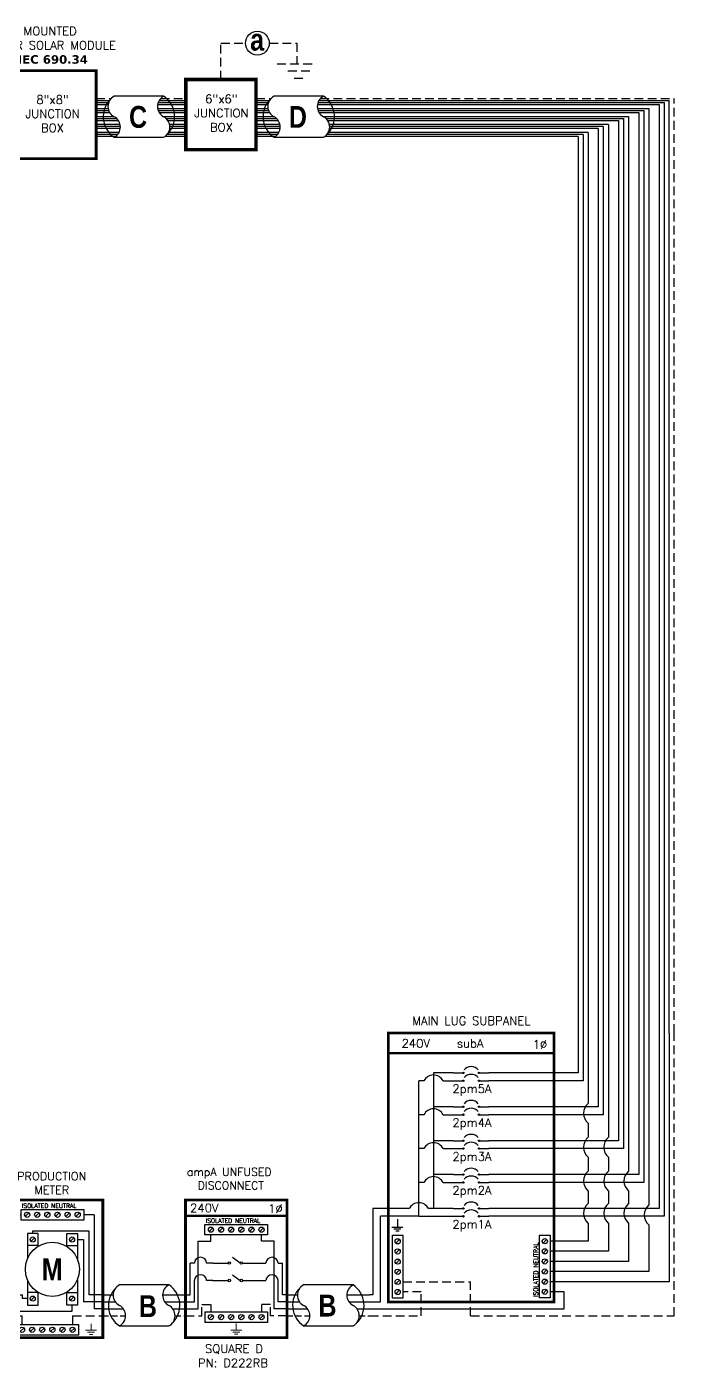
# Model space of a CAD drawing. Header units: feet. Extents: x 25206 to 26003, y 16026 to 16618.
# Drawn here: x 25725 to 26003, y 16040 to 16616 of the extents above; entities that cross this region are included whole.
import ezdxf

# ---------------------------------------------------------------- set-up
doc = ezdxf.new("R2010")
doc.units = ezdxf.units.FT
doc.header["$MEASUREMENT"] = 0
doc.linetypes.add('HIDDEN', pattern=[0.375, 0.25, -0.125])
for name, color, linetype in [('ONE LINE BLOCKS', 7, 'Continuous'), ('TABLES', 7, 'Continuous'), ('TEXT', 7, 'Continuous'), ('Z - TITLEBLOCK TXT', 7, 'Continuous')]:
    doc.layers.add(name, color=color, linetype=linetype)
doc.styles.add('ONE LINE TXT', font='techb___.ttf')
doc.styles.get("Standard").update_dxf_attribs({"font": 'simplex.shx'})

# ---------------------------------------------------------------- blocks, each defined once
blk = doc.blocks.new('5microSub')
at = {"layer": 'ONE LINE BLOCKS', "linetype": 'Continuous'}
h = blk.add_hatch(color=1, dxfattribs=at)
h.dxf.hatch_style = 1
edge = h.paths.add_edge_path()
edge.add_arc((40.28, 104.41), 0.291, 0, 360)
h = blk.add_hatch(color=1, dxfattribs=at)
h.dxf.hatch_style = 1
edge = h.paths.add_edge_path()
edge.add_arc((46.96, 104.41), 0.291, 0, 360)
h = blk.add_hatch(color=1, dxfattribs=at)
h.dxf.hatch_style = 1
edge = h.paths.add_edge_path()
edge.add_arc((40.28, 101.03), 0.291, 0, 360)
h = blk.add_hatch(color=1, dxfattribs=at)
h.dxf.hatch_style = 1
edge = h.paths.add_edge_path()
edge.add_arc((46.96, 101.03), 0.291, 0, 360)
h = blk.add_hatch(color=1, dxfattribs=at)
h.dxf.hatch_style = 1
edge = h.paths.add_edge_path()
edge.add_arc((40.28, 89.85), 0.291, 0, 360)
h = blk.add_hatch(color=1, dxfattribs=at)
h.dxf.hatch_style = 1
edge = h.paths.add_edge_path()
edge.add_arc((40.28, 86.47), 0.291, 0, 360)
h = blk.add_hatch(color=1, dxfattribs=at)
h.dxf.hatch_style = 1
edge = h.paths.add_edge_path()
edge.add_arc((46.96, 89.85), 0.291, 0, 360)
h = blk.add_hatch(color=1, dxfattribs=at)
h.dxf.hatch_style = 1
edge = h.paths.add_edge_path()
edge.add_arc((46.96, 86.47), 0.291, 0, 360)
h = blk.add_hatch(color=1, dxfattribs=at)
h.dxf.hatch_style = 1
edge = h.paths.add_edge_path()
edge.add_arc((40.28, 75.29), 0.291, 0, 360)
h = blk.add_hatch(color=1, dxfattribs=at)
h.dxf.hatch_style = 1
edge = h.paths.add_edge_path()
edge.add_arc((46.96, 75.29), 0.291, 0, 360)
h = blk.add_hatch(color=1, dxfattribs=at)
h.dxf.hatch_style = 1
edge = h.paths.add_edge_path()
edge.add_arc((40.28, 71.91), 0.291, 0, 360)
h = blk.add_hatch(color=1, dxfattribs=at)
h.dxf.hatch_style = 1
edge = h.paths.add_edge_path()
edge.add_arc((46.96, 71.91), 0.291, 0, 360)
h = blk.add_hatch(color=1, dxfattribs=at)
h.dxf.hatch_style = 1
edge = h.paths.add_edge_path()
edge.add_arc((40.28, 60.73), 0.291, 0, 360)
h = blk.add_hatch(color=1, dxfattribs=at)
h.dxf.hatch_style = 1
edge = h.paths.add_edge_path()
edge.add_arc((40.28, 57.35), 0.291, 0, 360)
h = blk.add_hatch(color=1, dxfattribs=at)
h.dxf.hatch_style = 1
edge = h.paths.add_edge_path()
edge.add_arc((46.96, 60.73), 0.291, 0, 360)
h = blk.add_hatch(color=1, dxfattribs=at)
h.dxf.hatch_style = 1
edge = h.paths.add_edge_path()
edge.add_arc((46.96, 57.35), 0.291, 0, 360)
h = blk.add_hatch(color=1, dxfattribs=at)
h.dxf.hatch_style = 1
edge = h.paths.add_edge_path()
edge.add_arc((40.28, 46.17), 0.291, 0, 360)
h = blk.add_hatch(color=1, dxfattribs=at)
h.dxf.hatch_style = 1
edge = h.paths.add_edge_path()
edge.add_arc((46.96, 46.17), 0.291, 0, 360)
h = blk.add_hatch(color=1, dxfattribs=at)
h.dxf.hatch_style = 1
edge = h.paths.add_edge_path()
edge.add_arc((40.28, 42.79), 0.291, 0, 360)
h = blk.add_hatch(color=1, dxfattribs=at)
h.dxf.hatch_style = 1
edge = h.paths.add_edge_path()
edge.add_arc((46.96, 42.79), 0.291, 0, 360)
at = {"color": 7, "linetype": 'Continuous'}
for p, q in [((89.54, 121.54), (89.54, 104.41)), ((98.24, 121.54), (98.24, 89.85)), ((106.94, 121.54), (106.94, 75.29)), ((115.64, 121.54), (115.64, 60.73)), ((124.34, 121.54), (124.34, 46.17)), ((36.09, 104.41), (27.43, 104.41)), ((27.43, 104.41), (27.43, 89.85)), ((89.54, 104.41), (51.15, 104.41)), ((36.09, 89.85), (27.43, 89.85)), ((27.43, 89.85), (27.43, 75.29)), ((98.24, 89.85), (51.15, 89.85)), ((36.09, 75.29), (27.43, 75.29)), ((27.43, 75.29), (27.43, 60.73)), ((106.94, 75.29), (51.15, 75.29)), ((36.09, 60.73), (27.43, 60.73)), ((27.43, 60.73), (27.43, 46.17)), ((115.64, 60.73), (51.15, 60.73)), ((17.02, 46.17), (1.34, 46.17)), ((1.34, 46.17), (1.34, 9)), ((36.09, 46.17), (25.26, 46.17)), ((124.34, 46.17), (51.15, 46.17)), ((1.34, 9), (0, 9))]:
    blk.add_line(p, q, dxfattribs=at)
at = {"color": 10, "linetype": 'Continuous'}
for p, q in [((91.71, 121.54), (91.71, 101.03)), ((100.41, 121.54), (100.41, 86.47)), ((109.11, 121.54), (109.11, 71.91)), ((117.81, 121.54), (117.81, 57.35)), ((126.51, 121.54), (126.51, 42.79)), ((21.14, 86.47), (21.14, 101.03)), ((23.31, 101.03), (21.14, 101.03)), ((31.55, 101.03), (36.09, 101.03)), ((91.71, 101.03), (51.15, 101.03)), ((21.14, 71.91), (21.14, 86.47)), ((23.31, 86.47), (21.14, 86.47)), ((31.55, 86.47), (36.09, 86.47)), ((100.41, 86.47), (51.15, 86.47)), ((21.14, 57.35), (21.14, 71.91)), ((23.31, 71.91), (21.14, 71.91)), ((31.55, 71.91), (36.09, 71.91)), ((109.11, 71.91), (51.15, 71.91)), ((21.14, 42.79), (21.14, 57.35)), ((23.31, 57.35), (21.14, 57.35)), ((31.55, 57.35), (36.09, 57.35)), ((117.81, 57.35), (51.15, 57.35)), ((21.14, 42.79), (4.63, 42.79)), ((4.63, 6), (4.63, 42.79)), ((21.14, 42.79), (36.09, 42.79)), ((126.51, 42.79), (51.15, 42.79)), ((0, 6), (4.63, 6))]:
    blk.add_line(p, q, dxfattribs=at)
at = {"color": 253, "linetype": 'Continuous'}
for p, q in [((93.89, 121.54), (93.89, 91.34)), ((102.59, 121.54), (102.59, 76.78)), ((111.29, 121.54), (111.29, 62.22)), ((119.99, 121.54), (119.99, 47.66)), ((128.69, 121.54), (128.69, 14.71)), ((93.89, 82.78), (93.89, 76.78)), ((93.89, 68.22), (93.89, 62.22)), ((102.59, 68.22), (102.59, 62.22)), ((93.89, 53.66), (93.89, 48.33)), ((102.59, 53.66), (102.59, 48.33)), ((111.29, 53.66), (111.29, 48.33)), ((93.89, 39.78), (93.89, 32.11)), ((102.59, 39.78), (102.59, 27.76)), ((111.29, 39.78), (111.29, 23.41)), ((119.99, 39.1), (119.99, 19.06)), ((93.89, 32.11), (77.54, 32.11)), ((102.59, 27.76), (77.54, 27.76)), ((111.29, 23.41), (77.54, 23.41)), ((119.99, 19.06), (77.54, 19.06)), ((128.69, 14.71), (77.54, 14.71)), ((83.55, 10.36), (77.54, 10.36)), ((83.55, 3), (83.55, 10.36)), ((0, 3), (83.55, 3))]:
    blk.add_line(p, q, dxfattribs=at)
at = {"color": 10, "linetype": 'Continuous'}
for centre in [(27.43, 98.87), (27.43, 84.31), (27.43, 69.75), (27.43, 55.19)]:
    blk.add_arc(centre, 4.65, 27.66392, 152.33608, dxfattribs=at)
at = {"color": 253, "linetype": 'Continuous'}
for centre in [(97.46, 87.06), (97.46, 72.5), (106.16, 72.5), (97.46, 57.94), (106.16, 57.94), (114.87, 57.94), (97.46, 44.05), (106.16, 44.05), (114.87, 44.05), (123.57, 43.38)]:
    blk.add_arc(centre, 5.58, 129.92155, 230.07845, dxfattribs=at)
at = {"color": 7, "linetype": 'Continuous'}
blk.add_arc((21.14, 44.01), 4.65, 27.66392, 152.33608, dxfattribs=at)
at = {"layer": 'ONE LINE BLOCKS', "lineweight": 50}
blk.add_line((8.04, 112.83), (79.2, 112.83), dxfattribs=at)
at = {"layer": 'ONE LINE BLOCKS', "lineweight": 50, "const_width": 1.19}
blk.add_lwpolyline([(8.04, 6.01), (8.04, 121.54), (79.2, 121.54), (79.2, 6.01)], close=True, dxfattribs=at)
at = {"layer": 'TEXT', "color": 92, "linetype": 'HIDDEN', "ltscale": 15}
for p, q in [((130.86, 0), (130.86, 121.54)), ((14.31, 14.64), (43.39, 14.64)), ((43.39, 0), (43.39, 14.64)), ((22.14, 10.28), (14.31, 10.28)), ((22.14, 0), (22.14, 10.28)), ((0, 0), (22.14, 0)), ((43.39, 0), (130.86, 0))]:
    blk.add_line(p, q, dxfattribs=at)
at = {"layer": 'TEXT', "color": 92, "linetype": 'HIDDEN', "flags": 128}
for points in [[(11.94, 41.63), (11.94, 38.13)], [(9.6, 38.13), (14.28, 38.13)], [(13.47, 37.26), (10.41, 37.26)], [(12.65, 36.39), (11.22, 36.39)]]:
    blk.add_lwpolyline(points, dxfattribs=at)
at = {"layer": 'Z - TITLEBLOCK TXT', "color": 1, "linetype": 'Continuous'}
for p, q in [((9.77, 7.69), (9.77, 34.63)), ((9.77, 34.63), (14.31, 34.63)), ((14.31, 34.63), (14.31, 7.69)), ((73, 7.76), (73, 34.71)), ((73, 34.71), (77.54, 34.71)), ((77.54, 34.71), (77.54, 7.76)), ((14.31, 7.69), (9.77, 7.69)), ((77.54, 7.76), (73, 7.76))]:
    blk.add_line(p, q, dxfattribs=at)
at = {"layer": 'Z - TITLEBLOCK TXT', "color": 4, "linetype": 'Continuous'}
for p, q in [((12.83, 32.82), (11.25, 31.25)), ((76.06, 32.9), (74.49, 31.32)), ((12.83, 28.47), (11.25, 26.9)), ((12.83, 24.12), (11.25, 22.55)), ((76.06, 28.54), (74.49, 26.97)), ((76.06, 24.19), (74.49, 22.62)), ((12.83, 19.77), (11.25, 18.2)), ((76.06, 19.84), (74.49, 18.27)), ((12.83, 15.42), (11.25, 13.85)), ((76.06, 15.49), (74.49, 13.92)), ((12.83, 11.07), (11.25, 9.5)), ((76.06, 11.14), (74.49, 9.57))]:
    blk.add_line(p, q, dxfattribs=at)
at = {"layer": 'Z - TITLEBLOCK TXT', "color": 1, "linetype": 'Continuous', "flags": 128}
for points in [[(36.09, 104.41), (40.28, 104.41)], [(36.09, 104.41), (40.28, 104.41)], [(46.96, 104.41), (51.15, 104.41)], [(36.09, 101.03), (40.28, 101.03)], [(36.09, 101.03), (40.28, 101.03)], [(46.96, 101.03), (51.15, 101.03)], [(36.09, 89.85), (40.28, 89.85)], [(36.09, 89.85), (40.28, 89.85)], [(36.09, 86.47), (40.28, 86.47)], [(36.09, 86.47), (40.28, 86.47)], [(46.96, 89.85), (51.15, 89.85)], [(46.96, 86.47), (51.15, 86.47)], [(36.09, 75.29), (40.28, 75.29)], [(36.09, 75.29), (40.28, 75.29)], [(46.96, 75.29), (51.15, 75.29)], [(36.09, 71.91), (40.28, 71.91)], [(36.09, 71.91), (40.28, 71.91)], [(46.96, 71.91), (51.15, 71.91)], [(36.09, 60.73), (40.28, 60.73)], [(36.09, 60.73), (40.28, 60.73)], [(46.96, 60.73), (51.15, 60.73)], [(36.09, 57.35), (40.28, 57.35)], [(36.09, 57.35), (40.28, 57.35)], [(46.96, 57.35), (51.15, 57.35)], [(36.09, 46.17), (40.28, 46.17)], [(36.09, 46.17), (40.28, 46.17)], [(46.96, 46.17), (51.15, 46.17)], [(36.09, 42.79), (40.28, 42.79)], [(36.09, 42.79), (40.28, 42.79)], [(46.96, 42.79), (51.15, 42.79)]]:
    blk.add_lwpolyline(points, dxfattribs=at)
at = {"layer": 'Z - TITLEBLOCK TXT', "color": 1, "linetype": 'Continuous'}
for centre in [(40.28, 104.41), (46.96, 104.41), (40.28, 101.03), (46.96, 101.03), (40.28, 89.85), (40.28, 86.47), (46.96, 89.85), (46.96, 86.47), (40.28, 75.29), (46.96, 75.29), (40.28, 71.91), (46.96, 71.91), (40.28, 60.73), (40.28, 57.35), (46.96, 60.73), (46.96, 57.35), (40.28, 46.17), (46.96, 46.17), (40.28, 42.79), (46.96, 42.79)]:
    blk.add_circle(centre, 0.291, dxfattribs=at)
at = {"layer": 'Z - TITLEBLOCK TXT', "color": 4, "linetype": 'Continuous'}
for centre in [(12.04, 32.04), (12.04, 27.69), (75.27, 32.11), (75.27, 27.76), (12.04, 23.34), (75.27, 23.41), (12.04, 18.99), (75.27, 19.06), (12.04, 14.64), (75.27, 14.71), (12.04, 10.28), (75.27, 10.36)]:
    blk.add_circle(centre, 1.11, dxfattribs=at)
at = {"layer": 'Z - TITLEBLOCK TXT', "color": 1, "linetype": 'Continuous'}
for centre in [(43.62, 103.21), (43.62, 99.83), (43.62, 88.65), (43.62, 85.27), (43.62, 74.09), (43.62, 70.71), (43.62, 59.53), (43.62, 56.15), (43.62, 44.97), (43.62, 41.59)]:
    blk.add_arc(centre, 3.93, 40.3392, 139.6608, dxfattribs=at)
at = {"layer": 'TABLES', "color": 1, "linetype": 'Continuous'}
for s, p in [('2pm5A', (35.59, 95.79)), ('2pm4A', (35.59, 81.23)), ('2pm3A', (35.59, 66.67)), ('2pm2A', (35.59, 52.11)), ('2pm1A', (35.59, 37.55))]:
    blk.add_text(s, height=3.658, dxfattribs=at).set_placement(p)
at = {"layer": 'TABLES', "color": 4, "linetype": 'Continuous'}
blk.add_text('ISOLATED NEUTRAL', height=1.8743, rotation=90, dxfattribs=at).set_placement((72.35, 8.12))
at = {"layer": 'TEXT', "color": 1, "attachment_point": 5}
for s, width, gutter_width, insert, char_height in [('MAIN LUG SUBPANEL ', 62.3984, 7.17, (43.71, 126.82), 3.6576), ('240V', 0.1481, 0.75, (19.83, 117.09), 3.658), ('subA', 0.1481, 0.75, (43.21, 117.09), 3.658), ('1∅', 0.1481, 0.75, (73.19, 116.58), 3.658)]:
    blk.add_mtext_dynamic_manual_height_columns(s, width=width, gutter_width=gutter_width, heights=[0], dxfattribs=dict(at, insert=insert, char_height=char_height))
blk = doc.blocks.new('*U14')
at = {"color": 7, "linetype": 'Continuous'}
for p, q in [((-7.14, 13.31), (-28.39, 13.31)), ((-28.39, -4.31), (-7.14, -4.31))]:
    blk.add_line(p, q, dxfattribs=at)
at = {"color": 7}
for p, q in [((-35.53, 9), (-31.05, 9)), ((-9.81, 9), (0, 9))]:
    blk.add_line(p, q, dxfattribs=at)
at = {"color": 10}
for p, q in [((-35.53, 6), (-30.11, 6)), ((-8.87, 6), (0, 6))]:
    blk.add_line(p, q, dxfattribs=at)
at = {"color": 253}
for p, q in [((-35.53, 3), (-26.66, 3)), ((-5.41, 3), (0, 3))]:
    blk.add_line(p, q, dxfattribs=at)
at = {"color": 92, "linetype": 'HIDDEN', "ltscale": 10}
for p, q in [((-4.48, 0), (0, 0)), ((-35.53, 0), (-25.72, 0))]:
    blk.add_line(p, q, dxfattribs=at)
at = {"color": 7, "linetype": 'Continuous'}
for centre, start, end in [((-22.54, 4.5), 133.97324, 236.42648), ((-12.99, 4.5), 313.97324, 56.42648)]:
    blk.add_arc(centre, 10.58, start, end, dxfattribs=at)
at = {"linetype": 'Continuous'}
for centre, start, end in [((-26.08, 8.91), 117.66392, 242.33608), ((-4.83, 8.91), 117.66392, 242.33608), ((-30.7, 0.09), 297.66392, 62.33608), ((-9.45, 0.09), 297.66392, 62.33608)]:
    blk.add_arc(centre, 4.98, start, end, dxfattribs=at)
blk = doc.blocks.new('unfusedDisconnect')
at = {"lineweight": 50}
blk.add_line((-43.61, 43.06), (0, 43.06), dxfattribs=at)
at = {"color": 1, "linetype": 'Continuous'}
for p, q in [((-35.27, 34.78), (-35.27, 39.32)), ((-35.27, 39.32), (-8.32, 39.32)), ((-8.32, 34.78), (-35.27, 34.78)), ((-8.32, 39.32), (-8.32, 34.78)), ((-23.43, 25.18), (-20.16, 22.74)), ((-31.89, 22.73), (-25.32, 22.73)), ((-23.43, 17.65), (-20.16, 15.2)), ((-19.08, 22.73), (-11.7, 22.73)), ((-31.89, 15.2), (-25.32, 15.2)), ((-19.08, 15.2), (-11.7, 15.19)), ((-35.27, 1.76), (-8.32, 1.76)), ((-35.27, 1.76), (-35.27, -2.78)), ((-8.32, 1.76), (-8.32, -2.78)), ((-8.32, -2.78), (-35.27, -2.78))]:
    blk.add_line(p, q, dxfattribs=at)
at = {"color": 4, "linetype": 'Continuous'}
for p, q in [((-31.89, 37.83), (-33.46, 36.26)), ((-27.53, 37.83), (-29.11, 36.26)), ((-23.18, 37.83), (-24.76, 36.26)), ((-18.83, 37.83), (-20.41, 36.26)), ((-14.48, 37.83), (-16.06, 36.26)), ((-10.13, 37.83), (-11.7, 36.26)), ((-31.89, 0.28), (-33.46, -1.3)), ((-27.53, 0.28), (-29.11, -1.3)), ((-23.18, 0.28), (-24.76, -1.3)), ((-18.83, 0.28), (-20.41, -1.3)), ((-14.48, 0.28), (-16.06, -1.3)), ((-10.13, 0.28), (-11.7, -1.3))]:
    blk.add_line(p, q, dxfattribs=at)
at = {"color": 253, "linetype": 'Continuous'}
for p, q in [((-32.67, 32.17), (-32.67, 34.78)), ((-10.92, 32.17), (-10.92, 34.78)), ((-38.16, 3), (-38.16, 32.17)), ((-38.16, 32.17), (-32.67, 32.17)), ((-5.43, 32.17), (-10.92, 32.17)), ((-5.43, 3), (-5.43, 32.17)), ((-43.61, 3), (-38.16, 3)), ((0, 3), (-5.43, 3))]:
    blk.add_line(p, q, dxfattribs=at)
at = {"color": 7, "linetype": 'Continuous'}
for p, q in [((-41.66, 9), (-41.66, 22.73)), ((-39.8, 22.73), (-41.66, 22.73)), ((-31.89, 22.73), (-34.52, 22.73)), ((-11.7, 22.73), (-9.07, 22.73)), ((-3.79, 22.73), (-1.93, 22.73)), ((-1.93, 9), (-1.93, 22.73))]:
    blk.add_line(p, q, dxfattribs=at)
at = {"color": 10, "linetype": 'Continuous'}
for p, q in [((-39.8, 6), (-39.8, 15.2)), ((-31.89, 15.2), (-34.52, 15.2)), ((-11.7, 15.2), (-9.07, 15.2)), ((-3.79, 6), (-3.79, 15.2)), ((-43.61, 6), (-39.8, 6)), ((0, 6), (-3.79, 6))]:
    blk.add_line(p, q, dxfattribs=at)
at = {"color": 7}
for p, q in [((-43.61, 9), (-41.66, 9)), ((0, 9), (-1.93, 9))]:
    blk.add_line(p, q, dxfattribs=at)
at = {"color": 92, "linetype": 'HIDDEN', "ltscale": 15}
for p, q in [((-43.61, 0), (-36.58, 0)), ((-36.58, 0), (-36.58, 4.9)), ((-36.58, 4.9), (-32.67, 4.9)), ((-32.67, 4.9), (-32.67, 1.76)), ((-7.01, 4.9), (-10.92, 4.9)), ((-10.92, 4.9), (-10.92, 1.76)), ((-7.01, 0), (-7.01, 4.9)), ((0, 0), (-7.01, 0))]:
    blk.add_line(p, q, dxfattribs=at)
at = {"lineweight": 50, "const_width": 1.19}
blk.add_lwpolyline([(-43.61, -9.34), (-43.61, 49.84), (0, 49.84), (0, -9.34)], close=True, dxfattribs=at)
at = {"color": 92, "linetype": 'Continuous', "lineweight": 5, "ltscale": 0.05, "flags": 128}
for points in [[(-21.8, -3.32), (-21.8, -6.17)], [(-24.14, -6.17), (-19.45, -6.17)], [(-20.27, -7.03), (-23.32, -7.03)], [(-21.08, -7.9), (-22.51, -7.9)]]:
    blk.add_lwpolyline(points, dxfattribs=at)
at = {"color": 4, "linetype": 'Continuous'}
for centre in [(-32.67, 37.05), (-28.32, 37.05), (-23.97, 37.05), (-19.62, 37.05), (-15.27, 37.05), (-10.92, 37.05), (-32.67, -0.51), (-28.32, -0.51), (-23.97, -0.51), (-19.62, -0.51), (-15.27, -0.51), (-10.92, -0.51)]:
    blk.add_circle(centre, 1.11, dxfattribs=at)
at = {"color": 1, "linetype": 'Continuous'}
for centre in [(-24.78, 22.73), (-19.62, 22.73), (-24.78, 15.2), (-19.62, 15.2)]:
    blk.add_circle(centre, 0.541, dxfattribs=at)
at = {"color": 7, "linetype": 'Continuous'}
for centre in [(-37.16, 22.58), (-6.43, 22.58)]:
    blk.add_arc(centre, 2.64, 3.28193, 176.71807, dxfattribs=at)
at = {"color": 10, "linetype": 'Continuous'}
for centre in [(-37.16, 15.04), (-6.43, 15.04)]:
    blk.add_arc(centre, 2.64, 3.28193, 176.71807, dxfattribs=at)
at = {"color": 4, "linetype": 'Continuous'}
blk.add_text('ISOLATED NEUTRAL', height=1.8743, dxfattribs=at).set_placement((-34.91, 39.97))
at = {"color": 1}
for s, width, gutter_width, heights, insert, char_height, attachment_point in [('\\A1;\\pi12.228;ampA UNFUSED \\P\\pi16.834;DISCONNECT', 64.922, 0, [11.89], (-55.21, 63.58), 3.4544, 1), ('240V', 0.1481, 0.75, [0], (-35.55, 46.4), 3.658, 5), ('1∅', 0.1481, 0.75, [0], (-4.98, 46.1), 3.658, 5), ('\\A1;\\pi11.999,t30.287;SQUARE D\\P\\pi9.0377,t27.326;PN: D222RB', 51.6906, 0.203, [45.94], (-47.25, -12.27), 3.6576, 1)]:
    blk.add_mtext_dynamic_manual_height_columns(s, width=width, gutter_width=gutter_width, heights=heights, dxfattribs=dict(at, insert=insert, char_height=char_height, attachment_point=attachment_point))
blk = doc.blocks.new('*U26')
at = {"color": 7}
for name, p in [('unfusedDisconnect', (0, 0)), ('*U14', (-43.61, 0))]:
    blk.add_blockref(name, p, dxfattribs=at)
at = {"layer": 'Z - TITLEBLOCK TXT', "color": 1, "linetype": 'Continuous', "insert": (-63.63, 8.88), "char_height": 9.3833, "attachment_point": 1, "style": 'ONE LINE TXT'}
blk.add_mtext_dynamic_manual_height_columns('{\\W1;\\C256;B}', width=0.1385, gutter_width=2.13, heights=[0], dxfattribs=at)
blk = doc.blocks.new('productionMeter')
at = {"color": 253, "linetype": 'Continuous'}
for p, q in [((-39.9, 3), (-39.9, 43.45)), ((-39.9, 43.45), (-35.13, 43.45)), ((-3.71, 43.45), (-8.18, 43.45)), ((-3.71, 43.45), (-3.71, 3)), ((-43.61, 3), (-39.9, 3)), ((0, 3), (-3.71, 3))]:
    blk.add_line(p, q, dxfattribs=at)
at = {"color": 1, "linetype": 'Continuous'}
for p, q in [((-35.13, 41.18), (-35.13, 45.72)), ((-35.13, 45.72), (-8.18, 45.72)), ((-8.18, 41.18), (-35.13, 41.18)), ((-8.18, 45.72), (-8.18, 41.18)), ((-32.38, 35.4), (-32.38, 24.5)), ((-27.84, 35.4), (-32.38, 35.4)), ((-27.84, 29.86), (-27.84, 35.4)), ((-15.47, 29.86), (-15.47, 35.4)), ((-15.47, 35.4), (-10.93, 35.4)), ((-10.93, 35.4), (-10.93, 24.5)), ((-27.84, 30.21), (-32.38, 30.21)), ((-15.47, 30.21), (-10.93, 30.21)), ((-32.38, 15.55), (-32.38, 4.64)), ((-10.93, 15.55), (-10.93, 4.64)), ((-27.84, 10.04), (-32.38, 10.04)), ((-27.84, 4.64), (-27.84, 10.18)), ((-15.47, 4.64), (-15.47, 10.18)), ((-15.47, 10.04), (-10.93, 10.04)), ((-32.38, 4.64), (-27.84, 4.64)), ((-10.93, 4.64), (-15.47, 4.64)), ((-37.32, -8.24), (-37.32, -3.7)), ((-37.32, -3.7), (-10.37, -3.7)), ((-10.37, -3.7), (-10.37, -8.24)), ((-10.37, -8.24), (-37.32, -8.24))]:
    blk.add_line(p, q, dxfattribs=at)
at = {"color": 4, "linetype": 'Continuous'}
for p, q in [((-31.74, 44.23), (-33.32, 42.66)), ((-27.39, 44.23), (-28.97, 42.66)), ((-23.04, 44.23), (-24.62, 42.66)), ((-18.69, 44.23), (-20.26, 42.66)), ((-14.34, 44.23), (-15.91, 42.66)), ((-9.99, 44.23), (-11.56, 42.66)), ((-29.33, 33.59), (-30.9, 32.02)), ((-12.41, 33.59), (-13.98, 32.02)), ((-29.33, 8.23), (-30.9, 6.66)), ((-12.41, 8.23), (-13.98, 6.66)), ((-33.93, -5.19), (-35.51, -6.76)), ((-29.58, -5.19), (-31.15, -6.76)), ((-25.23, -5.19), (-26.8, -6.76)), ((-20.88, -5.19), (-22.45, -6.76)), ((-16.53, -5.19), (-18.1, -6.76)), ((-12.18, -5.19), (-13.75, -6.76))]:
    blk.add_line(p, q, dxfattribs=at)
at = {"color": 7}
for p, q in [((-30.11, 35.4), (-30.11, 36.59)), ((-30.11, 36.59), (-5.98, 36.59)), ((-5.98, 36.59), (-5.98, 9)), ((-43.61, 9), (-34.54, 9)), ((-34.54, 7.44), (-34.54, 9)), ((-32.38, 7.44), (-34.54, 7.44)), ((0, 9), (-5.98, 9))]:
    blk.add_line(p, q, dxfattribs=at)
at = {"color": 10, "linetype": 'Continuous'}
for p, q in [((-10.93, 32.81), (-8.25, 32.81)), ((-8.25, 32.81), (-8.25, 6)), ((-43.61, 6), (-37.24, 6)), ((-37.24, 6), (-37.24, 2.05)), ((0, 6), (-8.25, 6)), ((-37.24, 2.05), (-13.2, 2.05)), ((-13.2, 2.05), (-13.2, 4.64))]:
    blk.add_line(p, q, dxfattribs=at)
at = {"color": 92, "linetype": 'HIDDEN', "ltscale": 15}
for p, q in [((-43.61, 0), (-34.72, 0)), ((-12.97, 0), (-12.97, -3.7)), ((-12.97, 0), (0, 0)), ((-34.72, 0), (-34.72, -3.7))]:
    blk.add_line(p, q, dxfattribs=at)
at = {"lineweight": 50, "const_width": 1.19}
blk.add_lwpolyline([(-43.61, -9.34), (-43.61, 49.84), (0, 49.84), (0, -9.34)], close=True, dxfattribs=at)
at = {"color": 92, "linetype": 'Continuous', "lineweight": 5, "ltscale": 0.05, "flags": 128}
for points in [[(-5.04, -3.33), (-5.04, -6.18)], [(-2.7, -6.18), (-7.38, -6.18)], [(-6.57, -7.05), (-3.51, -7.05)], [(-5.76, -7.91), (-4.32, -7.91)]]:
    blk.add_lwpolyline(points, dxfattribs=at)
at = {"color": 4, "linetype": 'Continuous'}
for centre in [(-32.53, 43.45), (-28.18, 43.45), (-23.83, 43.45), (-19.48, 43.45), (-15.13, 43.45), (-10.78, 43.45), (-30.11, 32.81), (-13.2, 32.81), (-30.11, 7.44), (-13.2, 7.44), (-34.72, -5.97), (-30.37, -5.97), (-26.02, -5.97), (-21.67, -5.97), (-17.32, -5.97), (-12.97, -5.97)]:
    blk.add_circle(centre, 1.11, dxfattribs=at)
at = {"linetype": 'Continuous'}
blk.add_circle((-21.65, 20.02), 11.62, dxfattribs=at)
at = {"color": 4, "linetype": 'Continuous'}
blk.add_text('ISOLATED NEUTRAL', height=1.8743, dxfattribs=at).set_placement((-34.77, 46.37))
at = {"color": 253, "linetype": 'Continuous', "style": 'ONE LINE TXT'}
blk.add_text('M', height=9.38, dxfattribs=at).set_placement((-26.21, 15.31))
at = {"color": 1, "insert": (-21.93, 57.08), "char_height": 3.5433, "attachment_point": 5}
blk.add_mtext_dynamic_manual_height_columns('PRODUCTION METER', width=1.3203, gutter_width=7.17, heights=[0], dxfattribs=at)
blk = doc.blocks.new('*U18')
at = {"color": 7}
blk.add_blockref('productionMeter', (0, 0), dxfattribs=at)
blk = doc.blocks.new('8x8box')
at = {"lineweight": 50, "const_width": 1.19}
blk.add_lwpolyline([(37.78, 0), (0, 0), (0, 37.78), (37.78, 37.78)], close=True, dxfattribs=at)
at = {"color": 1, "char_height": 3.6576, "attachment_point": 5}
for s, width, insert in [(' \\PMOUNTED \\PUNDER SOLAR MODULE\\P{\\fVerdana|b1|i0|c0|p34;NEC 690.34}', 73.0127, (18.01, 51.7)), ('8"x8"  JUNCTION BOX ', 0.4767, (19.03, 19.26))]:
    blk.add_mtext_dynamic_manual_height_columns(s, width=width, gutter_width=7.17, heights=[0], dxfattribs=dict(at, insert=insert))
blk = doc.blocks.new('6x6box')
at = {"lineweight": 50, "const_width": 1.53}
blk.add_lwpolyline([(30.1, 0), (0, 0), (0, 30.1), (30.1, 30.1)], close=True, dxfattribs=at)
at = {"color": 1, "insert": (15.24, 15.71), "char_height": 3.6576, "width": 0.4767, "attachment_point": 5}
blk.add_mtext('6"x6"  JUNCTION BOX  ', dxfattribs=at)

msp = doc.modelspace()

# ---------------------------------------------------------------- linework, layer by layer
at = {"color": 7, "linetype": 'Continuous'}
for p, q in [((25784.05, 16586.32), (25762.8, 16586.32)), ((25852.72, 16586.32), (25831.48, 16586.32)), ((25996.91, 16582.76), (25996.91, 16183.82)), ((25979.51, 16575.87), (25979.51, 16183.82)), ((25988.21, 16579.31), (25988.21, 16183.82)), ((25762.8, 16568.7), (25784.05, 16568.7)), ((25831.48, 16568.7), (25852.72, 16568.7)), ((25962.11, 16568.99), (25962.11, 16183.82)), ((25970.81, 16572.43), (25970.81, 16183.82))]:
    msp.add_line(p, q, dxfattribs=at)
at = {"color": 92, "linetype": 'HIDDEN', "ltscale": 15}
for p, q in [((25755.05, 16585.34), (25761.5, 16585.34)), ((25782.75, 16585.34), (25793.62, 16585.34)), ((25823.73, 16585.34), (25830.17, 16585.34)), ((25851.42, 16585.34), (26003.43, 16585.34)), ((26003.43, 16183.82), (26003.43, 16585.34))]:
    msp.add_line(p, q, dxfattribs=at)
at = {"color": 253, "linetype": 'Continuous'}
for p, q in [((25755.05, 16584.48), (25760.85, 16584.48)), ((25755.05, 16581.04), (25760.22, 16581.04)), ((25781.46, 16581.04), (25793.62, 16581.04)), ((25782.09, 16584.48), (25793.62, 16584.48)), ((25823.73, 16584.48), (25829.52, 16584.48)), ((25823.73, 16581.04), (25828.89, 16581.04)), ((25850.13, 16581.04), (25992.56, 16581.04)), ((25850.76, 16584.48), (26001.26, 16584.48)), ((25992.56, 16581.04), (25992.56, 16183.82)), ((26001.26, 16183.82), (26001.26, 16584.48)), ((25755.05, 16577.59), (25762.65, 16577.59)), ((25783.9, 16577.59), (25793.62, 16577.59)), ((25823.73, 16577.59), (25831.32, 16577.59)), ((25852.57, 16577.59), (25983.86, 16577.59)), ((25983.86, 16577.59), (25983.86, 16183.82)), ((25765.36, 16574.15), (25755.05, 16574.15)), ((25764.86, 16570.71), (25755.05, 16570.71)), ((25793.62, 16570.71), (25786.1, 16570.71)), ((25793.62, 16574.15), (25786.6, 16574.15)), ((25834.03, 16574.15), (25823.73, 16574.15)), ((25833.53, 16570.71), (25823.73, 16570.71)), ((25966.46, 16570.71), (25854.77, 16570.71)), ((25975.16, 16574.15), (25855.27, 16574.15)), ((25966.46, 16570.71), (25966.46, 16183.82)), ((25975.16, 16574.15), (25975.16, 16183.82))]:
    msp.add_line(p, q, dxfattribs=at)
at = {"color": 10, "linetype": 'Continuous'}
for p, q in [((25755.05, 16583.62), (25760.44, 16583.62)), ((25781.68, 16583.62), (25793.62, 16583.62)), ((25823.73, 16583.62), (25829.11, 16583.62)), ((25850.35, 16583.62), (25999.08, 16583.62)), ((25999.08, 16583.62), (25999.08, 16183.82)), ((25755.05, 16580.18), (25760.45, 16580.18)), ((25755.05, 16576.73), (25763.9, 16576.73)), ((25781.7, 16580.18), (25793.62, 16580.18)), ((25785.14, 16576.73), (25793.62, 16576.73)), ((25823.73, 16580.18), (25829.13, 16580.18)), ((25823.73, 16576.73), (25832.57, 16576.73)), ((25850.37, 16580.18), (25990.38, 16580.18)), ((25853.81, 16576.73), (25981.68, 16576.73)), ((25981.68, 16576.73), (25981.68, 16183.82)), ((25990.38, 16580.18), (25990.38, 16183.82)), ((25765.47, 16573.29), (25755.05, 16573.29)), ((25764.26, 16569.85), (25755.05, 16569.85)), ((25793.62, 16569.85), (25785.5, 16569.85)), ((25793.62, 16573.29), (25786.71, 16573.29)), ((25834.14, 16573.29), (25823.73, 16573.29)), ((25832.93, 16569.85), (25823.73, 16569.85)), ((25964.28, 16569.85), (25854.17, 16569.85)), ((25972.98, 16573.29), (25855.38, 16573.29)), ((25964.28, 16569.85), (25964.28, 16183.82)), ((25972.98, 16573.29), (25972.98, 16183.82))]:
    msp.add_line(p, q, dxfattribs=at)
at = {"linetype": 'Continuous'}
for p, q in [((25755.05, 16582.76), (25760.21, 16582.76)), ((25781.45, 16582.76), (25793.62, 16582.76)), ((25823.73, 16582.76), (25828.88, 16582.76)), ((25850.13, 16582.76), (25996.91, 16582.76)), ((25755.05, 16579.31), (25760.87, 16579.31)), ((25755.05, 16575.87), (25764.63, 16575.87)), ((25782.12, 16579.31), (25793.62, 16579.31)), ((25785.87, 16575.87), (25793.62, 16575.87)), ((25823.73, 16579.31), (25829.55, 16579.31)), ((25823.73, 16575.87), (25833.3, 16575.87)), ((25850.79, 16579.31), (25988.21, 16579.31)), ((25854.54, 16575.87), (25979.51, 16575.87)), ((25765.42, 16572.43), (25755.05, 16572.43)), ((25763.29, 16568.99), (25755.05, 16568.99)), ((25793.62, 16568.99), (25784.53, 16568.99)), ((25793.62, 16572.43), (25786.67, 16572.43)), ((25834.1, 16572.43), (25823.73, 16572.43)), ((25831.96, 16568.99), (25823.73, 16568.99)), ((25962.11, 16568.99), (25853.2, 16568.99)), ((25970.81, 16572.43), (25855.34, 16572.43))]:
    msp.add_line(p, q, dxfattribs=at)
at = {"color": 7, "linetype": 'Continuous'}
msp.add_circle((25824.32, 16609.12), 5.11, dxfattribs=at)
at = {"linetype": 'Continuous'}
for centre, start, end in [((25765.11, 16581.92), 117.66392, 242.33608), ((25786.36, 16581.92), 117.66392, 242.33608), ((25833.79, 16581.92), 117.66392, 242.33608), ((25855.03, 16581.92), 117.66392, 242.33608), ((25760.49, 16573.1), 297.66392, 62.33608), ((25781.74, 16573.1), 297.66392, 62.33608), ((25829.17, 16573.1), 297.66392, 62.33608), ((25850.41, 16573.1), 297.66392, 62.33608)]:
    msp.add_arc(centre, 4.98, start, end, dxfattribs=at)
at = {"color": 7, "linetype": 'Continuous'}
for centre, start, end in [((25778.2, 16577.51), 313.97324, 56.42648), ((25846.87, 16577.51), 313.97324, 56.42648), ((25768.65, 16577.51), 133.97324, 236.42648), ((25837.33, 16577.51), 133.97324, 236.42648)]:
    msp.add_arc(centre, 10.58, start, end, dxfattribs=at)
at = {"layer": 'TEXT', "color": 92, "linetype": 'HIDDEN', "ltscale": 15}
for p, q in [((25808.67, 16593.48), (25808.67, 16609.12)), ((25808.67, 16609.12), (25819.21, 16609.12)), ((25829.44, 16609.12), (25841.3, 16609.12)), ((25841.3, 16609.12), (25841.3, 16600.29))]:
    msp.add_line(p, q, dxfattribs=at)
at = {"layer": 'TEXT', "color": 92, "linetype": 'HIDDEN', "ltscale": 15, "flags": 128}
for points in [[(25832.82, 16600.29), (25849.78, 16600.29)], [(25846.84, 16597.14), (25835.76, 16597.14)], [(25843.9, 16594), (25838.7, 16594)]]:
    msp.add_lwpolyline(points, dxfattribs=at)

# ---------------------------------------------------------------- block references
at = {"color": 7}
for name, p in [('8x8box', (25717.27, 16559.54)), ('6x6box', (25793.62, 16563.38)), ('5microSub', (25872.57, 16062.28)), ('*U26', (25837.04, 16062.28)), ('*U18', (25757.9, 16062.28)), ('*U14', (25872.57, 16062.28))]:
    msp.add_blockref(name, p, dxfattribs=at)

# ---------------------------------------------------------------- texts
at = {"color": 1, "linetype": 'Continuous', "char_height": 9.3833, "attachment_point": 1, "style": 'ONE LINE TXT'}
for s, insert in [('{\\W1;\\C256;C}', (25769.18, 16582.14)), ('{\\W1;\\C256;D}', (25837.85, 16582.14)), ('{\\W1;\\C256;B}', (25850.56, 16071.41))]:
    msp.add_mtext_dynamic_manual_height_columns(s, width=0.1385, gutter_width=2.13, heights=[0], dxfattribs=dict(at, insert=insert))
at = {"layer": 'Z - TITLEBLOCK TXT', "color": 1, "linetype": 'Continuous', "insert": (25821.22, 16615.31), "char_height": 9.3833, "attachment_point": 1, "style": 'ONE LINE TXT'}
msp.add_mtext_dynamic_manual_height_columns('{\\W1;\\C256;a}', width=0.1385, gutter_width=2.13, heights=[0], dxfattribs=at)

doc.saveas('drawing.dxf')
